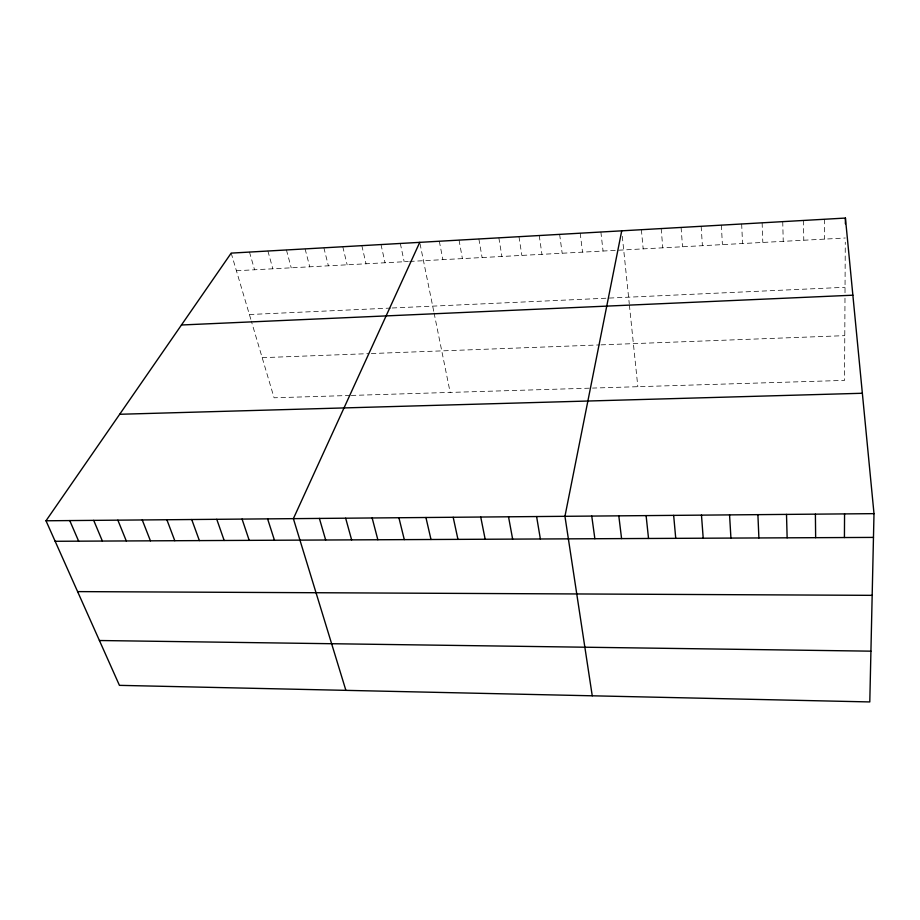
<?xml version="1.0" encoding="UTF-8"?>
<svg xmlns="http://www.w3.org/2000/svg" width="920" height="920" viewBox="0 0 920 920"><rect width="100%" height="100%" fill="white"/><g stroke="black" fill="none" stroke-linecap="round" stroke-linejoin="round"><path stroke-width="0.69" stroke-dasharray="4.6 3.45" d="M844.985 298.207L844.548 380.397L592.514 388.079M845.008 292.755L845.284 242.178M236.417 270.756L408.33 261.51M409.699 261.441L845.307 238.004M249.389 314.525L390.758 308.062M392.184 307.993L845.043 287.293M262.188 357.673L368.541 353.648M371.335 353.544L599.644 344.919M601.036 344.862L844.79 335.65M349.945 395.473L274.079 397.785L251.355 321.16M351.291 395.428L591.157 388.125M231.184 253.115L250.964 319.827M249.481 252.068L254.564 269.779M267.892 251.022L272.837 268.801M286.43 249.964L291.226 267.812M305.095 248.894L309.741 266.811M323.874 247.825L328.382 265.811M342.792 246.744L347.139 264.799M361.836 245.663L366.034 263.787M381.006 244.559L385.043 262.763M400.315 243.466L404.19 261.74M420.014 243.662L433.803 311.65M434.079 313.03L450.167 392.414M439.323 241.236L442.876 259.658M459.034 240.108L462.415 258.601M478.871 238.981L482.091 257.542M498.858 237.843L501.906 256.484M518.972 236.693L521.847 255.403M539.235 235.531L541.938 254.322M559.636 234.37L562.166 253.242M580.186 233.197L582.532 252.137M600.886 232.012L603.048 251.033M622.288 236.29L629.269 303.738M629.395 305.049L637.836 386.699M641.378 229.712L643.183 248.883M661.169 228.574L662.791 247.825M681.087 227.447L682.525 246.767M701.144 226.297L702.397 245.697M721.337 225.147L722.407 244.617M741.669 223.986L742.543 243.535M762.128 222.812L762.818 242.443M782.736 221.639L783.231 241.35M803.482 220.455L803.781 240.235M824.377 219.27L824.469 239.131"/><path stroke-width="1.38" d="M845.388 223.767L845.411 218.063L231.184 253.115L46 520.778L119.427 685.354L869.791 701.937L874 513.647L845.411 218.063M844.422 537.544L844.56 513.9M621.724 230.828L564.949 516.304L592.25 695.807M419.75 242.351L293.377 518.65L345.885 690.356M181.458 324.99L852.874 295.193M119.692 414.276L862.362 393.265M46 520.778L874 513.647M55.142 541.282L873.471 537.406M77.602 591.606L872.171 595.344M99.417 640.515L870.929 651.164M69.747 520.57L78.648 541.167M93.702 520.363L102.373 541.052M117.863 520.156L126.293 540.948M142.255 519.949L150.431 540.833M166.876 519.742L174.788 540.718M191.716 519.524L199.375 540.592M216.775 519.305L224.169 540.477M242.075 519.087L249.205 540.362M267.605 518.868L274.459 540.247M319.389 518.42L325.668 539.994M345.655 518.202L351.635 539.879M372.151 517.971L377.844 539.752M398.912 517.741L404.294 539.626M425.925 517.5L430.997 539.499M453.192 517.27L457.953 539.373M480.734 517.028L485.162 539.246M508.53 516.798L512.635 539.108M536.601 516.557L540.373 538.982M591.755 516.074L594.86 538.717M618.803 515.844L621.575 538.591M646.105 515.614L648.531 538.464M673.658 515.372L675.74 538.338M701.477 515.131L703.202 538.212M729.56 514.889L730.928 538.073M757.896 514.648L758.896 537.947M786.508 514.395L787.14 537.809M815.396 514.153L815.649 537.671"/></g></svg>
